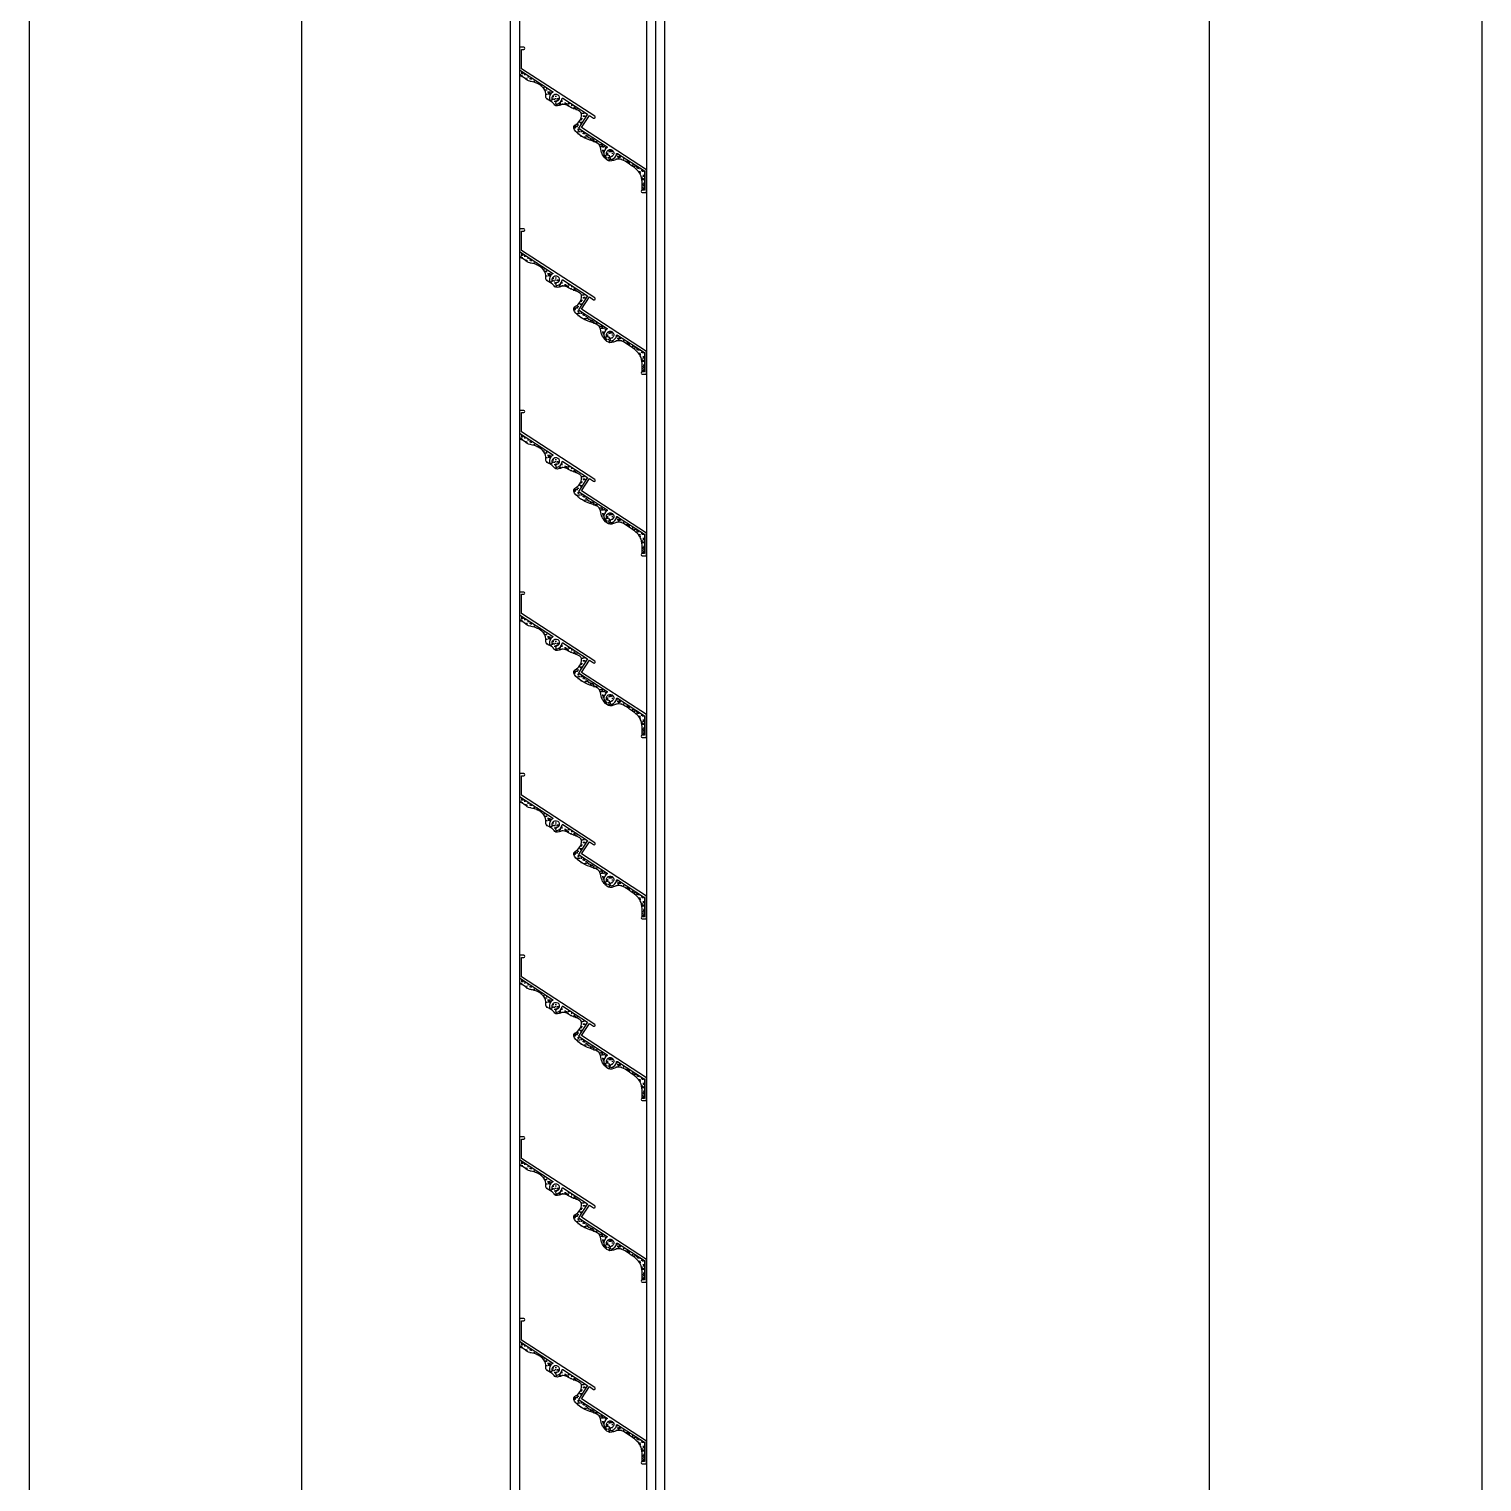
# Model space of a CAD drawing. Header units: millimetres. Extents: x 19868 to 801382, y -4805 to 85279.
# Drawn here: x 369438 to 370238, y 46689 to 47489 of the extents above; entities that cross this region are included whole.
import ezdxf

# ---------------------------------------------------------------- set-up
doc = ezdxf.new("R2010")
doc.units = ezdxf.units.MM
doc.header["$LTSCALE"] = 250
for name, color, linetype in [('A-ELE-4', 4, 'Continuous'), ('A-ELE-8', 8, 'Continuous'), ('A-ETC-8', 8, 'Continuous'), ('INSUL', 8, 'Continuous')]:
    doc.layers.add(name, color=color, linetype=linetype)

# ---------------------------------------------------------------- blocks, each defined once
blk = doc.blocks.new('A$C8466693f')
at = {"layer": 'INSUL'}
h = blk.add_hatch(dxfattribs=at)
h.set_pattern_fill('AR-SAND', color=256, scale=0.05)
h.set_pattern_definition([(37.5, (-44677.3643, 112634.0197), (-0.080001565, 2.447066187), [0, -1.9304, 0, -2.159, 0, -2.06375]), (7.5, (-44677.3643, 112634.0197), (2.24761642, 3.5841255), [0, -1.0414, 0, -1.7399, 0, -0.66675]), (327.5, (-44678.9264, 112634.0197), (3.95496185, 0.007185923), [0, -0.635, 0, -2.286, 0, -2.9845]), (317.5, (-44678.9264, 112634.0197), (3.81778226, 1.11464662), [0, -0.3175, 0, -1.4986, 0, -1.7145])])
edge = h.paths.add_edge_path()
edge.add_arc((188.08, -1244.1), 0.3, 300.42503, 417, ccw=False)
edge.add_arc((190, -1247.37), 3.5, 480.42503, 551.17338)
edge.add_arc((187.3, -1247.91), 0.75, 191.17338, 371.17338)
edge.add_arc((190, -1247.37), 2, -77.17338, 191.17338, ccw=False)
edge.add_arc((190.61, -1250.05), 0.75, 462.82662, 642.82662)
edge.add_arc((190, -1247.37), 3.5, 282.82662, 353.57497)
edge.add_arc((193.78, -1247.8), 0.3, 417, 533.57497, ccw=False)
edge.add_line((193.94, -1247.55), (207.51, -1256.36))
edge.add_line((207.51, -1256.36), (202.49, -1264.07))
edge.add_line((202.49, -1264.07), (218.24, -1274.3))
edge.add_arc((218.08, -1274.55), 0.3, 300.42503, 417, ccw=False)
edge.add_arc((220, -1277.83), 3.5, 480.42503, 551.17338)
edge.add_arc((217.3, -1278.36), 0.75, 191.17338, 371.17338)
edge.add_arc((220, -1277.83), 2, -77.17338, 191.17338, ccw=False)
edge.add_arc((220.61, -1280.51), 0.75, 462.82662, 642.82662)
edge.add_arc((220, -1277.83), 3.5, 282.82662, 353.57497)
edge.add_arc((223.78, -1278.25), 0.3, 417, 533.57497, ccw=False)
edge.add_line((223.94, -1278), (238.8, -1287.65))
edge.add_line((238.8, -1287.65), (238.8, -1298.3))
edge.add_line((238.8, -1298.3), (237.6, -1298.3))
edge.add_spline(control_points=[(237.6, -1298.3), (237.72, -1295.33), (237.98, -1288.91), (230.99, -1284.17), (224.97, -1279.8), (219.86, -1283.19), (216.68, -1280.3), (214.93, -1277.41), (214.58, -1271.4), (206.57, -1271.5), (197.87, -1263.66), (203.13, -1261.08), (206.19, -1254.62), (198.48, -1253.41), (194.39, -1249.96), (190.03, -1252.8), (188.14, -1249), (184.28, -1248.4), (184.84, -1244.43), (182.67, -1240.53), (178.32, -1238.67), (173.82, -1238.05), (171.99, -1235.34), (170.27, -1235.44), (170, -1235.46)], knot_values=[0, 0, 0, 0, 8.903403, 16.972588, 24.386558, 28.464058, 32.376054, 35.250962, 38.890173, 48.28531, 57.322987, 58.527761, 64.920636, 71.793865, 76.258779, 80.217284, 83.010925, 86.979037, 89.314988, 93.488168, 99.635723, 102.710115, 106.902697, 107.715399, 107.715399, 107.715399, 107.715399], degree=3, periodic=0)
edge.add_line((170, -1235.46), (170, -1232))
edge.add_line((170, -1232), (188.24, -1243.84))
h = blk.add_hatch(dxfattribs=at)
h.set_pattern_fill('AR-SAND', color=256, scale=0.05)
h.set_pattern_definition([(37.5, (-44677.3643, 112534.0197), (-0.080001565, 2.447066187), [0, -1.9304, 0, -2.159, 0, -2.06375]), (7.5, (-44677.3643, 112534.0197), (2.24761642, 3.5841255), [0, -1.0414, 0, -1.7399, 0, -0.66675]), (327.5, (-44678.9264, 112534.0197), (3.95496185, 0.007185923), [0, -0.635, 0, -2.286, 0, -2.9845]), (317.5, (-44678.9264, 112534.0197), (3.81778226, 1.11464662), [0, -0.3175, 0, -1.4986, 0, -1.7145])])
edge = h.paths.add_edge_path()
edge.add_arc((188.08, -1344.1), 0.3, 300.42503, 417, ccw=False)
edge.add_arc((190, -1347.37), 3.5, 480.42503, 551.17338)
edge.add_arc((187.3, -1347.91), 0.75, 191.17338, 371.17338)
edge.add_arc((190, -1347.37), 2, -77.17338, 191.17338, ccw=False)
edge.add_arc((190.61, -1350.05), 0.75, 462.82662, 642.82662)
edge.add_arc((190, -1347.37), 3.5, 282.82662, 353.57497)
edge.add_arc((193.78, -1347.8), 0.3, 417, 533.57497, ccw=False)
edge.add_line((193.94, -1347.55), (207.51, -1356.36))
edge.add_line((207.51, -1356.36), (202.49, -1364.07))
edge.add_line((202.49, -1364.07), (218.24, -1374.3))
edge.add_arc((218.08, -1374.55), 0.3, 300.42503, 417, ccw=False)
edge.add_arc((220, -1377.83), 3.5, 480.42503, 551.17338)
edge.add_arc((217.3, -1378.36), 0.75, 191.17338, 371.17338)
edge.add_arc((220, -1377.83), 2, -77.17338, 191.17338, ccw=False)
edge.add_arc((220.61, -1380.51), 0.75, 462.82662, 642.82662)
edge.add_arc((220, -1377.83), 3.5, 282.82662, 353.57497)
edge.add_arc((223.78, -1378.25), 0.3, 417, 533.57497, ccw=False)
edge.add_line((223.94, -1378), (238.8, -1387.65))
edge.add_line((238.8, -1387.65), (238.8, -1398.3))
edge.add_line((238.8, -1398.3), (237.6, -1398.3))
edge.add_spline(control_points=[(237.6, -1398.3), (237.72, -1395.33), (237.98, -1388.91), (230.99, -1384.17), (224.97, -1379.8), (219.86, -1383.19), (216.68, -1380.3), (214.93, -1377.41), (214.58, -1371.4), (206.57, -1371.5), (197.87, -1363.66), (203.13, -1361.08), (206.19, -1354.62), (198.48, -1353.41), (194.39, -1349.96), (190.03, -1352.8), (188.14, -1349), (184.28, -1348.4), (184.84, -1344.43), (182.67, -1340.53), (178.32, -1338.67), (173.82, -1338.05), (171.99, -1335.34), (170.27, -1335.44), (170, -1335.46)], knot_values=[0, 0, 0, 0, 8.903403, 16.972588, 24.386558, 28.464058, 32.376054, 35.250962, 38.890173, 48.28531, 57.322987, 58.527761, 64.920636, 71.793865, 76.258779, 80.217284, 83.010925, 86.979037, 89.314988, 93.488168, 99.635723, 102.710115, 106.902697, 107.715399, 107.715399, 107.715399, 107.715399], degree=3, periodic=0)
edge.add_line((170, -1335.46), (170, -1332))
edge.add_line((170, -1332), (188.24, -1343.84))
h = blk.add_hatch(dxfattribs=at)
h.set_pattern_fill('AR-SAND', color=256, scale=0.05)
h.set_pattern_definition([(37.5, (-44677.3643, 112434.0197), (-0.080001565, 2.447066187), [0, -1.9304, 0, -2.159, 0, -2.06375]), (7.5, (-44677.3643, 112434.0197), (2.24761642, 3.5841255), [0, -1.0414, 0, -1.7399, 0, -0.66675]), (327.5, (-44678.9264, 112434.0197), (3.95496185, 0.007185923), [0, -0.635, 0, -2.286, 0, -2.9845]), (317.5, (-44678.9264, 112434.0197), (3.81778226, 1.11464662), [0, -0.3175, 0, -1.4986, 0, -1.7145])])
edge = h.paths.add_edge_path()
edge.add_arc((188.08, -1444.1), 0.3, 300.42503, 417, ccw=False)
edge.add_arc((190, -1447.37), 3.5, 480.42503, 551.17338)
edge.add_arc((187.3, -1447.91), 0.75, 191.17338, 371.17338)
edge.add_arc((190, -1447.37), 2, -77.17338, 191.17338, ccw=False)
edge.add_arc((190.61, -1450.05), 0.75, 462.82662, 642.82662)
edge.add_arc((190, -1447.37), 3.5, 282.82662, 353.57497)
edge.add_arc((193.78, -1447.8), 0.3, 417, 533.57497, ccw=False)
edge.add_line((193.94, -1447.55), (207.51, -1456.36))
edge.add_line((207.51, -1456.36), (202.49, -1464.07))
edge.add_line((202.49, -1464.07), (218.24, -1474.3))
edge.add_arc((218.08, -1474.55), 0.3, 300.42503, 417, ccw=False)
edge.add_arc((220, -1477.83), 3.5, 480.42503, 551.17338)
edge.add_arc((217.3, -1478.36), 0.75, 191.17338, 371.17338)
edge.add_arc((220, -1477.83), 2, -77.17338, 191.17338, ccw=False)
edge.add_arc((220.61, -1480.51), 0.75, 462.82662, 642.82662)
edge.add_arc((220, -1477.83), 3.5, 282.82662, 353.57497)
edge.add_arc((223.78, -1478.25), 0.3, 417, 533.57497, ccw=False)
edge.add_line((223.94, -1478), (238.8, -1487.65))
edge.add_line((238.8, -1487.65), (238.8, -1498.3))
edge.add_line((238.8, -1498.3), (237.6, -1498.3))
edge.add_spline(control_points=[(237.6, -1498.3), (237.72, -1495.33), (237.98, -1488.91), (230.99, -1484.17), (224.97, -1479.8), (219.86, -1483.19), (216.68, -1480.3), (214.93, -1477.41), (214.58, -1471.4), (206.57, -1471.5), (197.87, -1463.66), (203.13, -1461.08), (206.19, -1454.62), (198.48, -1453.41), (194.39, -1449.96), (190.03, -1452.8), (188.14, -1449), (184.28, -1448.4), (184.84, -1444.43), (182.67, -1440.53), (178.32, -1438.67), (173.82, -1438.05), (171.99, -1435.34), (170.27, -1435.44), (170, -1435.46)], knot_values=[0, 0, 0, 0, 8.903403, 16.972588, 24.386558, 28.464058, 32.376054, 35.250962, 38.890173, 48.28531, 57.322987, 58.527761, 64.920636, 71.793865, 76.258779, 80.217284, 83.010925, 86.979037, 89.314988, 93.488168, 99.635723, 102.710115, 106.902697, 107.715399, 107.715399, 107.715399, 107.715399], degree=3, periodic=0)
edge.add_line((170, -1435.46), (170, -1432))
edge.add_line((170, -1432), (188.24, -1443.84))
h = blk.add_hatch(dxfattribs=at)
h.set_pattern_fill('AR-SAND', color=256, scale=0.05)
h.set_pattern_definition([(37.5, (-44677.3643, 112334.0197), (-0.080001565, 2.447066187), [0, -1.9304, 0, -2.159, 0, -2.06375]), (7.5, (-44677.3643, 112334.0197), (2.24761642, 3.5841255), [0, -1.0414, 0, -1.7399, 0, -0.66675]), (327.5, (-44678.9264, 112334.0197), (3.95496185, 0.007185923), [0, -0.635, 0, -2.286, 0, -2.9845]), (317.5, (-44678.9264, 112334.0197), (3.81778226, 1.11464662), [0, -0.3175, 0, -1.4986, 0, -1.7145])])
edge = h.paths.add_edge_path()
edge.add_arc((188.08, -1544.1), 0.3, 300.42503, 417, ccw=False)
edge.add_arc((190, -1547.37), 3.5, 480.42503, 551.17338)
edge.add_arc((187.3, -1547.91), 0.75, 191.17338, 371.17338)
edge.add_arc((190, -1547.37), 2, -77.17338, 191.17338, ccw=False)
edge.add_arc((190.61, -1550.05), 0.75, 462.82662, 642.82662)
edge.add_arc((190, -1547.37), 3.5, 282.82662, 353.57497)
edge.add_arc((193.78, -1547.8), 0.3, 417, 533.57497, ccw=False)
edge.add_line((193.94, -1547.55), (207.51, -1556.36))
edge.add_line((207.51, -1556.36), (202.49, -1564.07))
edge.add_line((202.49, -1564.07), (218.24, -1574.3))
edge.add_arc((218.08, -1574.55), 0.3, 300.42503, 417, ccw=False)
edge.add_arc((220, -1577.83), 3.5, 480.42503, 551.17338)
edge.add_arc((217.3, -1578.36), 0.75, 191.17338, 371.17338)
edge.add_arc((220, -1577.83), 2, -77.17338, 191.17338, ccw=False)
edge.add_arc((220.61, -1580.51), 0.75, 462.82662, 642.82662)
edge.add_arc((220, -1577.83), 3.5, 282.82662, 353.57497)
edge.add_arc((223.78, -1578.25), 0.3, 417, 533.57497, ccw=False)
edge.add_line((223.94, -1578), (238.8, -1587.65))
edge.add_line((238.8, -1587.65), (238.8, -1598.3))
edge.add_line((238.8, -1598.3), (237.6, -1598.3))
edge.add_spline(control_points=[(237.6, -1598.3), (237.72, -1595.33), (237.98, -1588.91), (230.99, -1584.17), (224.97, -1579.8), (219.86, -1583.19), (216.68, -1580.3), (214.93, -1577.41), (214.58, -1571.4), (206.57, -1571.5), (197.87, -1563.66), (203.13, -1561.08), (206.19, -1554.62), (198.48, -1553.41), (194.39, -1549.96), (190.03, -1552.8), (188.14, -1549), (184.28, -1548.4), (184.84, -1544.43), (182.67, -1540.53), (178.32, -1538.67), (173.82, -1538.05), (171.99, -1535.34), (170.27, -1535.44), (170, -1535.46)], knot_values=[0, 0, 0, 0, 8.903403, 16.972588, 24.386558, 28.464058, 32.376054, 35.250962, 38.890173, 48.28531, 57.322987, 58.527761, 64.920636, 71.793865, 76.258779, 80.217284, 83.010925, 86.979037, 89.314988, 93.488168, 99.635723, 102.710115, 106.902697, 107.715399, 107.715399, 107.715399, 107.715399], degree=3, periodic=0)
edge.add_line((170, -1535.46), (170, -1532))
edge.add_line((170, -1532), (188.24, -1543.84))
h = blk.add_hatch(dxfattribs=at)
h.set_pattern_fill('AR-SAND', color=256, scale=0.05)
h.set_pattern_definition([(37.5, (-44677.3643, 112234.0197), (-0.080001565, 2.447066187), [0, -1.9304, 0, -2.159, 0, -2.06375]), (7.5, (-44677.3643, 112234.0197), (2.24761642, 3.5841255), [0, -1.0414, 0, -1.7399, 0, -0.66675]), (327.5, (-44678.9264, 112234.0197), (3.95496185, 0.007185923), [0, -0.635, 0, -2.286, 0, -2.9845]), (317.5, (-44678.9264, 112234.0197), (3.81778226, 1.11464662), [0, -0.3175, 0, -1.4986, 0, -1.7145])])
edge = h.paths.add_edge_path()
edge.add_arc((188.08, -1644.1), 0.3, 300.42503, 417, ccw=False)
edge.add_arc((190, -1647.37), 3.5, 480.42503, 551.17338)
edge.add_arc((187.3, -1647.91), 0.75, 191.17338, 371.17338)
edge.add_arc((190, -1647.37), 2, -77.17338, 191.17338, ccw=False)
edge.add_arc((190.61, -1650.05), 0.75, 462.82662, 642.82662)
edge.add_arc((190, -1647.37), 3.5, 282.82662, 353.57497)
edge.add_arc((193.78, -1647.8), 0.3, 417, 533.57497, ccw=False)
edge.add_line((193.94, -1647.55), (207.51, -1656.36))
edge.add_line((207.51, -1656.36), (202.49, -1664.07))
edge.add_line((202.49, -1664.07), (218.24, -1674.3))
edge.add_arc((218.08, -1674.55), 0.3, 300.42503, 417, ccw=False)
edge.add_arc((220, -1677.83), 3.5, 480.42503, 551.17338)
edge.add_arc((217.3, -1678.36), 0.75, 191.17338, 371.17338)
edge.add_arc((220, -1677.83), 2, -77.17338, 191.17338, ccw=False)
edge.add_arc((220.61, -1680.51), 0.75, 462.82662, 642.82662)
edge.add_arc((220, -1677.83), 3.5, 282.82662, 353.57497)
edge.add_arc((223.78, -1678.25), 0.3, 417, 533.57497, ccw=False)
edge.add_line((223.94, -1678), (238.8, -1687.65))
edge.add_line((238.8, -1687.65), (238.8, -1698.3))
edge.add_line((238.8, -1698.3), (237.6, -1698.3))
edge.add_spline(control_points=[(237.6, -1698.3), (237.72, -1695.33), (237.98, -1688.91), (230.99, -1684.17), (224.97, -1679.8), (219.86, -1683.19), (216.68, -1680.3), (214.93, -1677.41), (214.58, -1671.4), (206.57, -1671.5), (197.87, -1663.66), (203.13, -1661.08), (206.19, -1654.62), (198.48, -1653.41), (194.39, -1649.96), (190.03, -1652.8), (188.14, -1649), (184.28, -1648.4), (184.84, -1644.43), (182.67, -1640.53), (178.32, -1638.67), (173.82, -1638.05), (171.99, -1635.34), (170.27, -1635.44), (170, -1635.46)], knot_values=[0, 0, 0, 0, 8.903403, 16.972588, 24.386558, 28.464058, 32.376054, 35.250962, 38.890173, 48.28531, 57.322987, 58.527761, 64.920636, 71.793865, 76.258779, 80.217284, 83.010925, 86.979037, 89.314988, 93.488168, 99.635723, 102.710115, 106.902697, 107.715399, 107.715399, 107.715399, 107.715399], degree=3, periodic=0)
edge.add_line((170, -1635.46), (170, -1632))
edge.add_line((170, -1632), (188.24, -1643.84))
h = blk.add_hatch(dxfattribs=at)
h.set_pattern_fill('AR-SAND', color=256, scale=0.05)
h.set_pattern_definition([(37.5, (-44677.3643, 112134.0197), (-0.080001565, 2.447066187), [0, -1.9304, 0, -2.159, 0, -2.06375]), (7.5, (-44677.3643, 112134.0197), (2.24761642, 3.5841255), [0, -1.0414, 0, -1.7399, 0, -0.66675]), (327.5, (-44678.9264, 112134.0197), (3.95496185, 0.007185923), [0, -0.635, 0, -2.286, 0, -2.9845]), (317.5, (-44678.9264, 112134.0197), (3.81778226, 1.11464662), [0, -0.3175, 0, -1.4986, 0, -1.7145])])
edge = h.paths.add_edge_path()
edge.add_arc((188.08, -1744.1), 0.3, 300.42503, 417, ccw=False)
edge.add_arc((190, -1747.37), 3.5, 480.42503, 551.17338)
edge.add_arc((187.3, -1747.91), 0.75, 191.17338, 371.17338)
edge.add_arc((190, -1747.37), 2, -77.17338, 191.17338, ccw=False)
edge.add_arc((190.61, -1750.05), 0.75, 462.82662, 642.82662)
edge.add_arc((190, -1747.37), 3.5, 282.82662, 353.57497)
edge.add_arc((193.78, -1747.8), 0.3, 417, 533.57497, ccw=False)
edge.add_line((193.94, -1747.55), (207.51, -1756.36))
edge.add_line((207.51, -1756.36), (202.49, -1764.07))
edge.add_line((202.49, -1764.07), (218.24, -1774.3))
edge.add_arc((218.08, -1774.55), 0.3, 300.42503, 417, ccw=False)
edge.add_arc((220, -1777.83), 3.5, 480.42503, 551.17338)
edge.add_arc((217.3, -1778.36), 0.75, 191.17338, 371.17338)
edge.add_arc((220, -1777.83), 2, -77.17338, 191.17338, ccw=False)
edge.add_arc((220.61, -1780.51), 0.75, 462.82662, 642.82662)
edge.add_arc((220, -1777.83), 3.5, 282.82662, 353.57497)
edge.add_arc((223.78, -1778.25), 0.3, 417, 533.57497, ccw=False)
edge.add_line((223.94, -1778), (238.8, -1787.65))
edge.add_line((238.8, -1787.65), (238.8, -1798.3))
edge.add_line((238.8, -1798.3), (237.6, -1798.3))
edge.add_spline(control_points=[(237.6, -1798.3), (237.72, -1795.33), (237.98, -1788.91), (230.99, -1784.17), (224.97, -1779.8), (219.86, -1783.19), (216.68, -1780.3), (214.93, -1777.41), (214.58, -1771.4), (206.57, -1771.5), (197.87, -1763.66), (203.13, -1761.08), (206.19, -1754.62), (198.48, -1753.41), (194.39, -1749.96), (190.03, -1752.8), (188.14, -1749), (184.28, -1748.4), (184.84, -1744.43), (182.67, -1740.53), (178.32, -1738.67), (173.82, -1738.05), (171.99, -1735.34), (170.27, -1735.44), (170, -1735.46)], knot_values=[0, 0, 0, 0, 8.903403, 16.972588, 24.386558, 28.464058, 32.376054, 35.250962, 38.890173, 48.28531, 57.322987, 58.527761, 64.920636, 71.793865, 76.258779, 80.217284, 83.010925, 86.979037, 89.314988, 93.488168, 99.635723, 102.710115, 106.902697, 107.715399, 107.715399, 107.715399, 107.715399], degree=3, periodic=0)
edge.add_line((170, -1735.46), (170, -1732))
edge.add_line((170, -1732), (188.24, -1743.84))
h = blk.add_hatch(dxfattribs=at)
h.set_pattern_fill('AR-SAND', color=256, scale=0.05)
h.set_pattern_definition([(37.5, (-44677.3643, 112034.0197), (-0.080001565, 2.447066187), [0, -1.9304, 0, -2.159, 0, -2.06375]), (7.5, (-44677.3643, 112034.0197), (2.24761642, 3.5841255), [0, -1.0414, 0, -1.7399, 0, -0.66675]), (327.5, (-44678.9264, 112034.0197), (3.95496185, 0.007185923), [0, -0.635, 0, -2.286, 0, -2.9845]), (317.5, (-44678.9264, 112034.0197), (3.81778226, 1.11464662), [0, -0.3175, 0, -1.4986, 0, -1.7145])])
edge = h.paths.add_edge_path()
edge.add_arc((188.08, -1844.1), 0.3, 300.42503, 417, ccw=False)
edge.add_arc((190, -1847.37), 3.5, 480.42503, 551.17338)
edge.add_arc((187.3, -1847.91), 0.75, 191.17338, 371.17338)
edge.add_arc((190, -1847.37), 2, -77.17338, 191.17338, ccw=False)
edge.add_arc((190.61, -1850.05), 0.75, 462.82662, 642.82662)
edge.add_arc((190, -1847.37), 3.5, 282.82662, 353.57497)
edge.add_arc((193.78, -1847.8), 0.3, 417, 533.57497, ccw=False)
edge.add_line((193.94, -1847.55), (207.51, -1856.36))
edge.add_line((207.51, -1856.36), (202.49, -1864.07))
edge.add_line((202.49, -1864.07), (218.24, -1874.3))
edge.add_arc((218.08, -1874.55), 0.3, 300.42503, 417, ccw=False)
edge.add_arc((220, -1877.83), 3.5, 480.42503, 551.17338)
edge.add_arc((217.3, -1878.36), 0.75, 191.17338, 371.17338)
edge.add_arc((220, -1877.83), 2, -77.17338, 191.17338, ccw=False)
edge.add_arc((220.61, -1880.51), 0.75, 462.82662, 642.82662)
edge.add_arc((220, -1877.83), 3.5, 282.82662, 353.57497)
edge.add_arc((223.78, -1878.25), 0.3, 417, 533.57497, ccw=False)
edge.add_line((223.94, -1878), (238.8, -1887.65))
edge.add_line((238.8, -1887.65), (238.8, -1898.3))
edge.add_line((238.8, -1898.3), (237.6, -1898.3))
edge.add_spline(control_points=[(237.6, -1898.3), (237.72, -1895.33), (237.98, -1888.91), (230.99, -1884.17), (224.97, -1879.8), (219.86, -1883.19), (216.68, -1880.3), (214.93, -1877.41), (214.58, -1871.4), (206.57, -1871.5), (197.87, -1863.66), (203.13, -1861.08), (206.19, -1854.62), (198.48, -1853.41), (194.39, -1849.96), (190.03, -1852.8), (188.14, -1849), (184.28, -1848.4), (184.84, -1844.43), (182.67, -1840.53), (178.32, -1838.67), (173.82, -1838.05), (171.99, -1835.34), (170.27, -1835.44), (170, -1835.46)], knot_values=[0, 0, 0, 0, 8.903403, 16.972588, 24.386558, 28.464058, 32.376054, 35.250962, 38.890173, 48.28531, 57.322987, 58.527761, 64.920636, 71.793865, 76.258779, 80.217284, 83.010925, 86.979037, 89.314988, 93.488168, 99.635723, 102.710115, 106.902697, 107.715399, 107.715399, 107.715399, 107.715399], degree=3, periodic=0)
edge.add_line((170, -1835.46), (170, -1832))
edge.add_line((170, -1832), (188.24, -1843.84))
h = blk.add_hatch(dxfattribs=at)
h.set_pattern_fill('AR-SAND', color=256, scale=0.05)
h.set_pattern_definition([(37.5, (-44677.3643, 111934.0197), (-0.080001565, 2.447066187), [0, -1.9304, 0, -2.159, 0, -2.06375]), (7.5, (-44677.3643, 111934.0197), (2.24761642, 3.5841255), [0, -1.0414, 0, -1.7399, 0, -0.66675]), (327.5, (-44678.9264, 111934.0197), (3.95496185, 0.007185923), [0, -0.635, 0, -2.286, 0, -2.9845]), (317.5, (-44678.9264, 111934.0197), (3.81778226, 1.11464662), [0, -0.3175, 0, -1.4986, 0, -1.7145])])
edge = h.paths.add_edge_path()
edge.add_arc((188.08, -1944.1), 0.3, 300.42503, 417, ccw=False)
edge.add_arc((190, -1947.37), 3.5, 480.42503, 551.17338)
edge.add_arc((187.3, -1947.91), 0.75, 191.17338, 371.17338)
edge.add_arc((190, -1947.37), 2, -77.17338, 191.17338, ccw=False)
edge.add_arc((190.61, -1950.05), 0.75, 462.82662, 642.82662)
edge.add_arc((190, -1947.37), 3.5, 282.82662, 353.57497)
edge.add_arc((193.78, -1947.8), 0.3, 417, 533.57497, ccw=False)
edge.add_line((193.94, -1947.55), (207.51, -1956.36))
edge.add_line((207.51, -1956.36), (202.49, -1964.07))
edge.add_line((202.49, -1964.07), (218.24, -1974.3))
edge.add_arc((218.08, -1974.55), 0.3, 300.42503, 417, ccw=False)
edge.add_arc((220, -1977.83), 3.5, 480.42503, 551.17338)
edge.add_arc((217.3, -1978.36), 0.75, 191.17338, 371.17338)
edge.add_arc((220, -1977.83), 2, -77.17338, 191.17338, ccw=False)
edge.add_arc((220.61, -1980.51), 0.75, 462.82662, 642.82662)
edge.add_arc((220, -1977.83), 3.5, 282.82662, 353.57497)
edge.add_arc((223.78, -1978.25), 0.3, 417, 533.57497, ccw=False)
edge.add_line((223.94, -1978), (238.8, -1987.65))
edge.add_line((238.8, -1987.65), (238.8, -1998.3))
edge.add_line((238.8, -1998.3), (237.6, -1998.3))
edge.add_spline(control_points=[(237.6, -1998.3), (237.72, -1995.33), (237.98, -1988.91), (230.99, -1984.17), (224.97, -1979.8), (219.86, -1983.19), (216.68, -1980.3), (214.93, -1977.41), (214.58, -1971.4), (206.57, -1971.5), (197.87, -1963.66), (203.13, -1961.08), (206.19, -1954.62), (198.48, -1953.41), (194.39, -1949.96), (190.03, -1952.8), (188.14, -1949), (184.28, -1948.4), (184.84, -1944.43), (182.67, -1940.53), (178.32, -1938.67), (173.82, -1938.05), (171.99, -1935.34), (170.27, -1935.44), (170, -1935.46)], knot_values=[0, 0, 0, 0, 8.903403, 16.972588, 24.386558, 28.464058, 32.376054, 35.250962, 38.890173, 48.28531, 57.322987, 58.527761, 64.920636, 71.793865, 76.258779, 80.217284, 83.010925, 86.979037, 89.314988, 93.488168, 99.635723, 102.710115, 106.902697, 107.715399, 107.715399, 107.715399, 107.715399], degree=3, periodic=0)
edge.add_line((170, -1935.46), (170, -1932))
edge.add_line((170, -1932), (188.24, -1943.84))
for p, q in [((50, -80), (50, -3926.45)), ((250, -4160), (250, -80)), ((165, -100.2), (165, -4160)), ((170, -99.75), (170, -4160)), ((240, -100.26), (240, -4140.25)), ((245, -100.2), (245, -4160))]:
    blk.add_line(p, q, dxfattribs=at)
at = {"layer": 'INSUL', "elevation": 0}
for points in [[(172.4, -1220.7, 1), (172.4, -1219.5), (170.3, -1219.5, 0.414214), (170, -1219.8), (170, -1232), (188.24, -1243.84, -0.557593), (188.23, -1244.35, 0.318892), (186.57, -1248.05, 1), (188.04, -1247.76, -2.365798), (190.44, -1249.32, 1), (190.78, -1250.79, 0.318892), (193.48, -1247.76, -0.557593), (193.94, -1247.55), (207.51, -1256.36), (202.49, -1264.07), (218.24, -1274.3, -0.557593), (218.23, -1274.81, 0.318892), (216.57, -1278.51, 1), (218.04, -1278.21, -2.365798), (220.44, -1279.78, 1), (220.78, -1281.24, 0.318892), (223.48, -1278.22, -0.557593), (223.94, -1278), (238.8, -1287.65), (238.8, -1298.3), (237.6, -1298.3, 1), (237.6, -1299.5), (239.7, -1299.5, 0.414214), (240, -1299.2), (240, -1287), (204.15, -1263.72), (208.51, -1257.01), (210.86, -1258.53, 1), (211.51, -1257.53), (171.2, -1231.35), (171.2, -1220.7)], [(172.4, -1320.7, 1), (172.4, -1319.5), (170.3, -1319.5, 0.414214), (170, -1319.8), (170, -1332), (188.24, -1343.84, -0.557593), (188.23, -1344.35, 0.318892), (186.57, -1348.05, 1), (188.04, -1347.76, -2.365798), (190.44, -1349.32, 1), (190.78, -1350.79, 0.318892), (193.48, -1347.76, -0.557593), (193.94, -1347.55), (207.51, -1356.36), (202.49, -1364.07), (218.24, -1374.3, -0.557593), (218.23, -1374.81, 0.318892), (216.57, -1378.51, 1), (218.04, -1378.21, -2.365798), (220.44, -1379.78, 1), (220.78, -1381.24, 0.318892), (223.48, -1378.22, -0.557593), (223.94, -1378), (238.8, -1387.65), (238.8, -1398.3), (237.6, -1398.3, 1), (237.6, -1399.5), (239.7, -1399.5, 0.414214), (240, -1399.2), (240, -1387), (204.15, -1363.72), (208.51, -1357.01), (210.86, -1358.53, 1), (211.51, -1357.53), (171.2, -1331.35), (171.2, -1320.7)], [(172.4, -1420.7, 1), (172.4, -1419.5), (170.3, -1419.5, 0.414214), (170, -1419.8), (170, -1432), (188.24, -1443.84, -0.557593), (188.23, -1444.35, 0.318892), (186.57, -1448.05, 1), (188.04, -1447.76, -2.365798), (190.44, -1449.32, 1), (190.78, -1450.79, 0.318892), (193.48, -1447.76, -0.557593), (193.94, -1447.55), (207.51, -1456.36), (202.49, -1464.07), (218.24, -1474.3, -0.557593), (218.23, -1474.81, 0.318892), (216.57, -1478.51, 1), (218.04, -1478.21, -2.365798), (220.44, -1479.78, 1), (220.78, -1481.24, 0.318892), (223.48, -1478.22, -0.557593), (223.94, -1478), (238.8, -1487.65), (238.8, -1498.3), (237.6, -1498.3, 1), (237.6, -1499.5), (239.7, -1499.5, 0.414214), (240, -1499.2), (240, -1487), (204.15, -1463.72), (208.51, -1457.01), (210.86, -1458.53, 1), (211.51, -1457.53), (171.2, -1431.35), (171.2, -1420.7)], [(172.4, -1520.7, 1), (172.4, -1519.5), (170.3, -1519.5, 0.414214), (170, -1519.8), (170, -1532), (188.24, -1543.84, -0.557593), (188.23, -1544.35, 0.318892), (186.57, -1548.05, 1), (188.04, -1547.76, -2.365798), (190.44, -1549.32, 1), (190.78, -1550.79, 0.318892), (193.48, -1547.76, -0.557593), (193.94, -1547.55), (207.51, -1556.36), (202.49, -1564.07), (218.24, -1574.3, -0.557593), (218.23, -1574.81, 0.318892), (216.57, -1578.51, 1), (218.04, -1578.21, -2.365798), (220.44, -1579.78, 1), (220.78, -1581.24, 0.318892), (223.48, -1578.22, -0.557593), (223.94, -1578), (238.8, -1587.65), (238.8, -1598.3), (237.6, -1598.3, 1), (237.6, -1599.5), (239.7, -1599.5, 0.414214), (240, -1599.2), (240, -1587), (204.15, -1563.72), (208.51, -1557.01), (210.86, -1558.53, 1), (211.51, -1557.53), (171.2, -1531.35), (171.2, -1520.7)], [(172.4, -1620.7, 1), (172.4, -1619.5), (170.3, -1619.5, 0.414214), (170, -1619.8), (170, -1632), (188.24, -1643.84, -0.557593), (188.23, -1644.35, 0.318892), (186.57, -1648.05, 1), (188.04, -1647.76, -2.365798), (190.44, -1649.32, 1), (190.78, -1650.79, 0.318892), (193.48, -1647.76, -0.557593), (193.94, -1647.55), (207.51, -1656.36), (202.49, -1664.07), (218.24, -1674.3, -0.557593), (218.23, -1674.81, 0.318892), (216.57, -1678.51, 1), (218.04, -1678.21, -2.365798), (220.44, -1679.78, 1), (220.78, -1681.24, 0.318892), (223.48, -1678.22, -0.557593), (223.94, -1678), (238.8, -1687.65), (238.8, -1698.3), (237.6, -1698.3, 1), (237.6, -1699.5), (239.7, -1699.5, 0.414214), (240, -1699.2), (240, -1687), (204.15, -1663.72), (208.51, -1657.01), (210.86, -1658.53, 1), (211.51, -1657.53), (171.2, -1631.35), (171.2, -1620.7)], [(172.4, -1720.7, 1), (172.4, -1719.5), (170.3, -1719.5, 0.414214), (170, -1719.8), (170, -1732), (188.24, -1743.84, -0.557593), (188.23, -1744.35, 0.318892), (186.57, -1748.05, 1), (188.04, -1747.76, -2.365798), (190.44, -1749.32, 1), (190.78, -1750.79, 0.318892), (193.48, -1747.76, -0.557593), (193.94, -1747.55), (207.51, -1756.36), (202.49, -1764.07), (218.24, -1774.3, -0.557593), (218.23, -1774.81, 0.318892), (216.57, -1778.51, 1), (218.04, -1778.21, -2.365798), (220.44, -1779.78, 1), (220.78, -1781.24, 0.318892), (223.48, -1778.22, -0.557593), (223.94, -1778), (238.8, -1787.65), (238.8, -1798.3), (237.6, -1798.3, 1), (237.6, -1799.5), (239.7, -1799.5, 0.414214), (240, -1799.2), (240, -1787), (204.15, -1763.72), (208.51, -1757.01), (210.86, -1758.53, 1), (211.51, -1757.53), (171.2, -1731.35), (171.2, -1720.7)], [(172.4, -1820.7, 1), (172.4, -1819.5), (170.3, -1819.5, 0.414214), (170, -1819.8), (170, -1832), (188.24, -1843.84, -0.557593), (188.23, -1844.35, 0.318892), (186.57, -1848.05, 1), (188.04, -1847.76, -2.365798), (190.44, -1849.32, 1), (190.78, -1850.79, 0.318892), (193.48, -1847.76, -0.557593), (193.94, -1847.55), (207.51, -1856.36), (202.49, -1864.07), (218.24, -1874.3, -0.557593), (218.23, -1874.81, 0.318892), (216.57, -1878.51, 1), (218.04, -1878.21, -2.365798), (220.44, -1879.78, 1), (220.78, -1881.24, 0.318892), (223.48, -1878.22, -0.557593), (223.94, -1878), (238.8, -1887.65), (238.8, -1898.3), (237.6, -1898.3, 1), (237.6, -1899.5), (239.7, -1899.5, 0.414214), (240, -1899.2), (240, -1887), (204.15, -1863.72), (208.51, -1857.01), (210.86, -1858.53, 1), (211.51, -1857.53), (171.2, -1831.35), (171.2, -1820.7)], [(172.4, -1920.7, 1), (172.4, -1919.5), (170.3, -1919.5, 0.414214), (170, -1919.8), (170, -1932), (188.24, -1943.84, -0.557593), (188.23, -1944.35, 0.318892), (186.57, -1948.05, 1), (188.04, -1947.76, -2.365798), (190.44, -1949.32, 1), (190.78, -1950.79, 0.318892), (193.48, -1947.76, -0.557593), (193.94, -1947.55), (207.51, -1956.36), (202.49, -1964.07), (218.24, -1974.3, -0.557593), (218.23, -1974.81, 0.318892), (216.57, -1978.51, 1), (218.04, -1978.21, -2.365798), (220.44, -1979.78, 1), (220.78, -1981.24, 0.318892), (223.48, -1978.22, -0.557593), (223.94, -1978), (238.8, -1987.65), (238.8, -1998.3), (237.6, -1998.3, 1), (237.6, -1999.5), (239.7, -1999.5, 0.414214), (240, -1999.2), (240, -1987), (204.15, -1963.72), (208.51, -1957.01), (210.86, -1958.53, 1), (211.51, -1957.53), (171.2, -1931.35), (171.2, -1920.7)]]:
    blk.add_lwpolyline(points, format="xyb", close=True, dxfattribs=at)
at = {"layer": 'INSUL', "start_tangent": (0.040343, 0.999186), "end_tangent": (-0.998408, -0.056397)}
for points in [[(237.6, -1298.3), (236.58, -1289.46), (230.71, -1283.92), (223.83, -1281.17), (219.88, -1282.21), (216.66, -1280), (215.24, -1277.5), (214.36, -1273.97), (206.06, -1269.57), (200.45, -1262.48), (201.47, -1261.83), (204.1, -1256), (198.13, -1252.59), (193.97, -1250.98), (190.07, -1251.69), (188.06, -1249.75), (184.78, -1247.51), (184.55, -1245.19), (182.75, -1241.42), (177.28, -1238.62), (174.34, -1237.73), (170.81, -1235.46), (170, -1235.46)], [(237.6, -1398.3), (236.58, -1389.46), (230.71, -1383.92), (223.83, -1381.17), (219.88, -1382.21), (216.66, -1380), (215.24, -1377.5), (214.36, -1373.97), (206.06, -1369.57), (200.45, -1362.48), (201.47, -1361.83), (204.1, -1356), (198.13, -1352.59), (193.97, -1350.98), (190.07, -1351.69), (188.06, -1349.75), (184.78, -1347.51), (184.55, -1345.19), (182.75, -1341.42), (177.28, -1338.62), (174.34, -1337.73), (170.81, -1335.46), (170, -1335.46)], [(237.6, -1498.3), (236.58, -1489.46), (230.71, -1483.92), (223.83, -1481.17), (219.88, -1482.21), (216.66, -1480), (215.24, -1477.5), (214.36, -1473.97), (206.06, -1469.57), (200.45, -1462.48), (201.47, -1461.83), (204.1, -1456), (198.13, -1452.59), (193.97, -1450.98), (190.07, -1451.69), (188.06, -1449.75), (184.78, -1447.51), (184.55, -1445.19), (182.75, -1441.42), (177.28, -1438.62), (174.34, -1437.73), (170.81, -1435.46), (170, -1435.46)], [(237.6, -1598.3), (236.58, -1589.46), (230.71, -1583.92), (223.83, -1581.17), (219.88, -1582.21), (216.66, -1580), (215.24, -1577.5), (214.36, -1573.97), (206.06, -1569.57), (200.45, -1562.48), (201.47, -1561.83), (204.1, -1556), (198.13, -1552.59), (193.97, -1550.98), (190.07, -1551.69), (188.06, -1549.75), (184.78, -1547.51), (184.55, -1545.19), (182.75, -1541.42), (177.28, -1538.62), (174.34, -1537.73), (170.81, -1535.46), (170, -1535.46)], [(237.6, -1698.3), (236.58, -1689.46), (230.71, -1683.92), (223.83, -1681.17), (219.88, -1682.21), (216.66, -1680), (215.24, -1677.5), (214.36, -1673.97), (206.06, -1669.57), (200.45, -1662.48), (201.47, -1661.83), (204.1, -1656), (198.13, -1652.59), (193.97, -1650.98), (190.07, -1651.69), (188.06, -1649.75), (184.78, -1647.51), (184.55, -1645.19), (182.75, -1641.42), (177.28, -1638.62), (174.34, -1637.73), (170.81, -1635.46), (170, -1635.46)], [(237.6, -1798.3), (236.58, -1789.46), (230.71, -1783.92), (223.83, -1781.17), (219.88, -1782.21), (216.66, -1780), (215.24, -1777.5), (214.36, -1773.97), (206.06, -1769.57), (200.45, -1762.48), (201.47, -1761.83), (204.1, -1756), (198.13, -1752.59), (193.97, -1750.98), (190.07, -1751.69), (188.06, -1749.75), (184.78, -1747.51), (184.55, -1745.19), (182.75, -1741.42), (177.28, -1738.62), (174.34, -1737.73), (170.81, -1735.46), (170, -1735.46)], [(237.6, -1898.3), (236.58, -1889.46), (230.71, -1883.92), (223.83, -1881.17), (219.88, -1882.21), (216.66, -1880), (215.24, -1877.5), (214.36, -1873.97), (206.06, -1869.57), (200.45, -1862.48), (201.47, -1861.83), (204.1, -1856), (198.13, -1852.59), (193.97, -1850.98), (190.07, -1851.69), (188.06, -1849.75), (184.78, -1847.51), (184.55, -1845.19), (182.75, -1841.42), (177.28, -1838.62), (174.34, -1837.73), (170.81, -1835.46), (170, -1835.46)], [(237.6, -1998.3), (236.58, -1989.46), (230.71, -1983.92), (223.83, -1981.17), (219.88, -1982.21), (216.66, -1980), (215.24, -1977.5), (214.36, -1973.97), (206.06, -1969.57), (200.45, -1962.48), (201.47, -1961.83), (204.1, -1956), (198.13, -1952.59), (193.97, -1950.98), (190.07, -1951.69), (188.06, -1949.75), (184.78, -1947.51), (184.55, -1945.19), (182.75, -1941.42), (177.28, -1938.62), (174.34, -1937.73), (170.81, -1935.46), (170, -1935.46)]]:
    blk.add_spline(points, degree=3, dxfattribs=at)

msp = doc.modelspace()

# ---------------------------------------------------------------- linework, layer by layer
at = {"layer": 'A-ELE-4'}
msp.add_lwpolyline([(370088.21, 51108.93), (370238.21, 51108.93), (370238.21, 43688.93), (370088.21, 43688.93)], close=True, dxfattribs=at)
at = {"layer": 'A-ELE-8'}
msp.add_line((369438.21, 48698.93, 0), (369438.21, 44458.86, 0), dxfattribs=at)

# ---------------------------------------------------------------- block references
at = {"layer": 'A-ETC-8'}
msp.add_blockref('A$C8466693f', (369538.21, 48698.93), dxfattribs=at)

doc.saveas('drawing.dxf')
